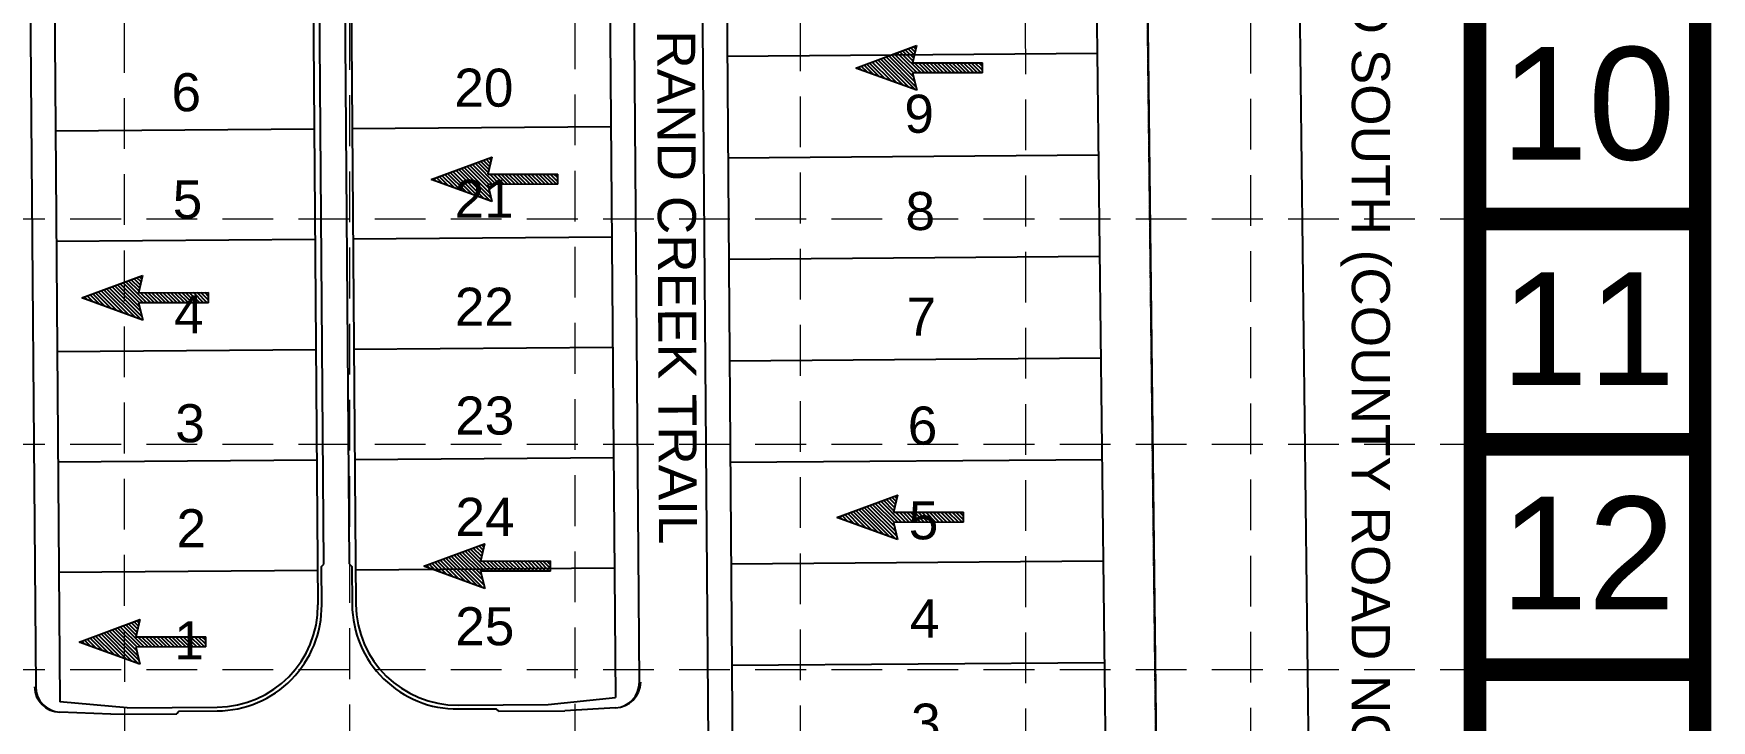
# Model space of a CAD drawing. Header units: inches. Extents: x 2510995 to 2514555, y 7106046 to 7111737.
# Drawn here: x 2513894 to 2514555, y 7110559 to 7110829 of the extents above; entities that cross this region are included whole.
import ezdxf
from ezdxf.enums import TextEntityAlignment as Align

# ---------------------------------------------------------------- set-up
doc = ezdxf.new("R2010")
doc.units = ezdxf.units.IN
doc.header["$MEASUREMENT"] = 0
for name, pattern in [('BORDER2', [0.875, 0.25, -0.125, 0.25, -0.125, 0, -0.125]), ('DASHED', [0.75, 0.5, -0.25]), ('HIDDEN', [0.375, 0.25, -0.125])]:
    doc.linetypes.add(name, pattern=pattern)
for name, color, linetype in [('BASE', 7, 'Continuous'), ('C-STNM-N', 4, 'Continuous'), ('GRID', 254, 'DASHED'), ('XHO459PT$0$V-ADJC-LINE-E', 6, 'Continuous'), ('XHO459PT$0$V-BNDY-N-P6', 6, 'BORDER2'), ('XHO459PT$0$V-PROP-SUBD-IDEN-N-P6', 14, 'Continuous'), ('XHO459PT$0$V-PROP-SUBD-N-P6', 14, 'Continuous'), ('XHO459PT$0$V-RWAY-LINE-N-P6', 14, 'Continuous'), ('XHO459PV$0$C-ROAD-BACK-P6', 14, 'Continuous'), ('XHO459PV$0$C-ROAD-FACE-P6', 6, 'Continuous')]:
    doc.layers.add(name, color=color, linetype=linetype)
doc.layers.add('XHO459PT$0$V-AREA-PLIN', color=163, linetype='Continuous', plot=False)
doc.styles.get("Standard").update_dxf_attribs({"font": 'ARIAL.TTF'})

msp = doc.modelspace()

# ---------------------------------------------------------------- linework, layer by layer
at = {"color": 7}
for p, q in [((2514217.68, 7110815.61), (2514241.6, 7110824.42)), ((2514233.92, 7110809.68), (2514225.2, 7110818.38)), ((2514236.27, 7110808.83), (2514226.29, 7110818.78)), ((2514238.62, 7110807.97), (2514227.37, 7110819.18)), ((2514240.96, 7110807.12), (2514228.46, 7110819.58)), ((2514241.3, 7110808.26), (2514229.54, 7110819.98)), ((2514240.84, 7110810.2), (2514230.63, 7110820.38)), ((2514240.38, 7110812.14), (2514231.72, 7110820.78)), ((2514240.36, 7110813.65), (2514232.8, 7110821.18)), ((2514241.84, 7110813.66), (2514233.89, 7110821.58)), ((2514243.32, 7110813.66), (2514234.97, 7110821.98)), ((2514240.17, 7110818.29), (2514236.06, 7110822.38)), ((2514240.45, 7110819.49), (2514237.14, 7110822.78)), ((2514240.73, 7110820.69), (2514238.23, 7110823.18)), ((2514241.01, 7110821.89), (2514239.32, 7110823.58)), ((2514241.6, 7110824.42), (2514240.02, 7110817.64)), ((2514241.29, 7110823.1), (2514240.4, 7110823.98)), ((2514241.57, 7110824.3), (2514241.49, 7110824.38)), ((2514241.63, 7110806.87), (2514217.68, 7110815.61)), ((2514219.85, 7110814.82), (2514218.69, 7110815.97)), ((2514222.19, 7110813.96), (2514219.77, 7110816.38)), ((2514224.54, 7110813.11), (2514220.86, 7110816.78)), ((2514226.89, 7110812.25), (2514221.94, 7110817.18)), ((2514229.23, 7110811.4), (2514223.03, 7110817.58)), ((2514231.58, 7110810.54), (2514224.11, 7110817.98)), ((2514240.02, 7110817.64), (2514267.56, 7110817.69)), ((2514267.56, 7110813.71), (2514240.02, 7110813.65)), ((2514240.02, 7110813.65), (2514241.63, 7110806.87)), ((2514244.81, 7110813.66), (2514240.81, 7110817.64)), ((2514246.29, 7110813.66), (2514242.3, 7110817.64)), ((2514247.78, 7110813.67), (2514243.78, 7110817.65)), ((2514249.26, 7110813.67), (2514245.27, 7110817.65)), ((2514250.75, 7110813.67), (2514246.75, 7110817.65)), ((2514252.23, 7110813.68), (2514248.24, 7110817.65)), ((2514253.71, 7110813.68), (2514249.72, 7110817.66)), ((2514255.2, 7110813.68), (2514251.21, 7110817.66)), ((2514256.68, 7110813.69), (2514252.69, 7110817.66)), ((2514258.17, 7110813.69), (2514254.18, 7110817.66)), ((2514259.65, 7110813.69), (2514255.66, 7110817.67)), ((2514261.14, 7110813.7), (2514257.15, 7110817.67)), ((2514262.62, 7110813.7), (2514258.63, 7110817.67)), ((2514264.1, 7110813.7), (2514260.12, 7110817.68)), ((2514265.59, 7110813.71), (2514261.6, 7110817.68)), ((2514267.07, 7110813.71), (2514263.09, 7110817.68)), ((2514267.56, 7110814.71), (2514264.57, 7110817.68)), ((2514267.56, 7110816.19), (2514266.06, 7110817.69)), ((2514267.56, 7110813.71), (2514267.56, 7110817.69)), ((2514050.23, 7110771.73), (2514074.14, 7110780.54)), ((2514072.99, 7110775.61), (2514069.69, 7110778.9)), ((2514073.27, 7110776.81), (2514070.77, 7110779.3)), ((2514073.55, 7110778.01), (2514071.86, 7110779.7)), ((2514074.14, 7110780.54), (2514072.56, 7110773.76)), ((2514073.83, 7110779.22), (2514072.95, 7110780.1)), ((2514074.11, 7110780.42), (2514074.03, 7110780.5)), ((2514052.39, 7110770.94), (2514051.23, 7110772.1)), ((2514054.74, 7110770.08), (2514052.32, 7110772.5)), ((2514057.08, 7110769.23), (2514053.4, 7110772.9)), ((2514059.43, 7110768.37), (2514054.49, 7110773.3)), ((2514061.78, 7110767.52), (2514055.57, 7110773.7)), ((2514064.12, 7110766.66), (2514056.66, 7110774.1)), ((2514066.47, 7110765.8), (2514057.74, 7110774.5)), ((2514068.81, 7110764.95), (2514058.83, 7110774.9)), ((2514071.16, 7110764.09), (2514059.92, 7110775.3)), ((2514073.51, 7110763.24), (2514061, 7110775.7)), ((2514073.85, 7110764.38), (2514062.09, 7110776.1)), ((2514073.39, 7110766.32), (2514063.17, 7110776.5)), ((2514072.92, 7110768.26), (2514064.26, 7110776.9)), ((2514072.9, 7110769.77), (2514065.35, 7110777.3)), ((2514074.38, 7110769.78), (2514066.43, 7110777.7)), ((2514075.87, 7110769.78), (2514067.52, 7110778.1)), ((2514072.71, 7110774.41), (2514068.6, 7110778.5)), ((2514072.56, 7110773.76), (2514100.1, 7110773.81)), ((2514077.35, 7110769.78), (2514073.36, 7110773.76)), ((2514078.84, 7110769.79), (2514074.84, 7110773.76)), ((2514080.32, 7110769.79), (2514076.33, 7110773.77)), ((2514081.81, 7110769.79), (2514077.81, 7110773.77)), ((2514083.29, 7110769.8), (2514079.3, 7110773.77)), ((2514084.77, 7110769.8), (2514080.78, 7110773.77)), ((2514086.26, 7110769.8), (2514082.27, 7110773.78)), ((2514087.74, 7110769.8), (2514083.75, 7110773.78)), ((2514089.23, 7110769.81), (2514085.24, 7110773.78)), ((2514090.71, 7110769.81), (2514086.72, 7110773.79)), ((2514092.2, 7110769.81), (2514088.21, 7110773.79)), ((2514093.68, 7110769.82), (2514089.69, 7110773.79)), ((2514095.16, 7110769.82), (2514091.18, 7110773.79)), ((2514096.65, 7110769.82), (2514092.66, 7110773.8)), ((2514098.13, 7110769.83), (2514094.15, 7110773.8)), ((2514099.62, 7110769.83), (2514095.63, 7110773.8)), ((2514100.11, 7110770.83), (2514097.12, 7110773.8)), ((2514100.1, 7110772.31), (2514098.6, 7110773.81)), ((2514100.11, 7110769.83), (2514100.1, 7110773.81)), ((2514074.17, 7110762.99), (2514050.23, 7110771.73)), ((2514100.11, 7110769.83), (2514072.57, 7110769.77)), ((2514072.57, 7110769.77), (2514074.17, 7110762.99)), ((2513912.58, 7110725.02), (2513936.5, 7110733.84)), ((2513935.63, 7110730.11), (2513933.13, 7110732.6)), ((2513935.91, 7110731.31), (2513934.22, 7110733)), ((2513936.5, 7110733.84), (2513934.92, 7110727.06)), ((2513936.19, 7110732.52), (2513935.3, 7110733.4)), ((2513936.47, 7110733.72), (2513936.39, 7110733.8)), ((2513917.09, 7110723.38), (2513914.67, 7110725.79)), ((2513919.44, 7110722.53), (2513915.76, 7110726.19)), ((2513921.79, 7110721.67), (2513916.84, 7110726.59)), ((2513924.13, 7110720.81), (2513917.93, 7110727)), ((2513926.48, 7110719.96), (2513919.01, 7110727.4)), ((2513928.82, 7110719.1), (2513920.1, 7110727.8)), ((2513931.17, 7110718.25), (2513921.19, 7110728.2)), ((2513933.52, 7110717.39), (2513922.27, 7110728.6)), ((2513935.86, 7110716.54), (2513923.36, 7110729)), ((2513936.2, 7110717.68), (2513924.44, 7110729.4)), ((2513935.74, 7110719.62), (2513925.53, 7110729.8)), ((2513935.28, 7110721.56), (2513926.62, 7110730.2)), ((2513935.26, 7110723.07), (2513927.7, 7110730.6)), ((2513936.74, 7110723.07), (2513928.79, 7110731)), ((2513938.22, 7110723.08), (2513929.87, 7110731.4)), ((2513935.07, 7110727.71), (2513930.96, 7110731.8)), ((2513935.35, 7110728.91), (2513932.04, 7110732.2)), ((2513934.92, 7110727.06), (2513962.46, 7110727.11)), ((2513939.71, 7110723.08), (2513935.71, 7110727.06)), ((2513941.19, 7110723.08), (2513937.2, 7110727.06)), ((2513942.68, 7110723.09), (2513938.68, 7110727.07)), ((2513944.16, 7110723.09), (2513940.17, 7110727.07)), ((2513945.65, 7110723.09), (2513941.65, 7110727.07)), ((2513947.13, 7110723.1), (2513943.14, 7110727.07)), ((2513948.61, 7110723.1), (2513944.62, 7110727.08)), ((2513950.1, 7110723.1), (2513946.11, 7110727.08)), ((2513951.58, 7110723.11), (2513947.59, 7110727.08)), ((2513953.07, 7110723.11), (2513949.08, 7110727.08)), ((2513954.55, 7110723.11), (2513950.56, 7110727.09)), ((2513956.04, 7110723.12), (2513952.05, 7110727.09)), ((2513957.52, 7110723.12), (2513953.53, 7110727.09)), ((2513959, 7110723.12), (2513955.02, 7110727.09)), ((2513960.49, 7110723.13), (2513956.5, 7110727.1)), ((2513961.97, 7110723.13), (2513957.99, 7110727.1)), ((2513962.46, 7110724.12), (2513959.47, 7110727.1)), ((2513962.46, 7110725.61), (2513960.96, 7110727.11)), ((2513962.46, 7110723.13), (2513962.46, 7110727.11)), ((2513936.53, 7110716.29), (2513912.58, 7110725.02)), ((2513914.75, 7110724.24), (2513913.59, 7110725.39)), ((2513962.46, 7110723.13), (2513934.92, 7110723.07)), ((2513934.92, 7110723.07), (2513936.53, 7110716.29)), ((2514210.16, 7110638.51), (2514234.08, 7110647.33)), ((2514233.48, 7110644.8), (2514231.79, 7110646.49)), ((2514234.08, 7110647.33), (2514232.49, 7110640.55)), ((2514233.77, 7110646), (2514232.88, 7110646.89)), ((2514234.05, 7110647.21), (2514233.96, 7110647.29)), ((2514219.36, 7110635.16), (2514214.42, 7110640.08)), ((2514221.71, 7110634.3), (2514215.5, 7110640.48)), ((2514224.05, 7110633.45), (2514216.59, 7110640.88)), ((2514226.4, 7110632.59), (2514217.68, 7110641.28)), ((2514228.75, 7110631.74), (2514218.76, 7110641.68)), ((2514231.09, 7110630.88), (2514219.85, 7110642.08)), ((2514233.44, 7110630.02), (2514220.93, 7110642.49)), ((2514233.78, 7110631.17), (2514222.02, 7110642.89)), ((2514233.32, 7110633.11), (2514223.11, 7110643.29)), ((2514232.86, 7110635.05), (2514224.19, 7110643.69)), ((2514232.83, 7110636.56), (2514225.28, 7110644.09)), ((2514234.32, 7110636.56), (2514226.36, 7110644.49)), ((2514235.8, 7110636.57), (2514227.45, 7110644.89)), ((2514232.64, 7110641.19), (2514228.53, 7110645.29)), ((2514232.92, 7110642.4), (2514229.62, 7110645.69)), ((2514233.2, 7110643.6), (2514230.71, 7110646.09)), ((2514232.49, 7110640.55), (2514260.03, 7110640.6)), ((2514237.28, 7110636.57), (2514233.29, 7110640.55)), ((2514238.77, 7110636.57), (2514234.78, 7110640.55)), ((2514240.25, 7110636.58), (2514236.26, 7110640.55)), ((2514241.74, 7110636.58), (2514237.75, 7110640.56)), ((2514243.22, 7110636.58), (2514239.23, 7110640.56)), ((2514244.71, 7110636.59), (2514240.72, 7110640.56)), ((2514246.19, 7110636.59), (2514242.2, 7110640.56)), ((2514247.67, 7110636.59), (2514243.68, 7110640.57)), ((2514249.16, 7110636.59), (2514245.17, 7110640.57)), ((2514250.64, 7110636.6), (2514246.65, 7110640.57)), ((2514252.13, 7110636.6), (2514248.14, 7110640.57)), ((2514253.61, 7110636.6), (2514249.62, 7110640.58)), ((2514255.1, 7110636.61), (2514251.11, 7110640.58)), ((2514256.58, 7110636.61), (2514252.59, 7110640.58)), ((2514258.06, 7110636.61), (2514254.08, 7110640.59)), ((2514259.55, 7110636.62), (2514255.56, 7110640.59)), ((2514260.04, 7110637.61), (2514257.05, 7110640.59)), ((2514260.03, 7110639.1), (2514258.53, 7110640.59)), ((2514260.04, 7110636.62), (2514260.03, 7110640.6)), ((2514234.11, 7110629.78), (2514210.16, 7110638.51)), ((2514212.32, 7110637.72), (2514211.16, 7110638.88)), ((2514214.67, 7110636.87), (2514212.25, 7110639.28)), ((2514217.02, 7110636.01), (2514213.33, 7110639.68)), ((2514260.04, 7110636.62), (2514232.5, 7110636.56)), ((2514232.5, 7110636.56), (2514234.11, 7110629.78)), ((2514047.39, 7110619.32), (2514071.3, 7110628.14)), ((2514070.15, 7110623.2), (2514066.85, 7110626.49)), ((2514070.43, 7110624.4), (2514067.93, 7110626.89)), ((2514070.71, 7110625.61), (2514069.02, 7110627.29)), ((2514071.3, 7110628.14), (2514069.72, 7110621.35)), ((2514070.99, 7110626.81), (2514070.1, 7110627.69)), ((2514071.27, 7110628.01), (2514071.19, 7110628.09)), ((2514051.9, 7110617.67), (2514049.47, 7110620.09)), ((2514054.24, 7110616.82), (2514050.56, 7110620.49)), ((2514056.59, 7110615.96), (2514051.65, 7110620.89)), ((2514058.93, 7110615.11), (2514052.73, 7110621.29)), ((2514061.28, 7110614.25), (2514053.82, 7110621.69)), ((2514063.63, 7110613.4), (2514054.9, 7110622.09)), ((2514065.97, 7110612.54), (2514055.99, 7110622.49)), ((2514068.32, 7110611.69), (2514057.07, 7110622.89)), ((2514070.66, 7110610.83), (2514058.16, 7110623.29)), ((2514071, 7110611.98), (2514059.25, 7110623.69)), ((2514070.54, 7110613.92), (2514060.33, 7110624.09)), ((2514070.08, 7110615.86), (2514061.42, 7110624.49)), ((2514070.06, 7110617.37), (2514062.5, 7110624.89)), ((2514071.54, 7110617.37), (2514063.59, 7110625.29)), ((2514073.03, 7110617.37), (2514064.68, 7110625.69)), ((2514069.87, 7110622), (2514065.76, 7110626.09)), ((2514069.72, 7110621.35), (2514097.26, 7110621.4)), ((2514074.51, 7110617.37), (2514070.52, 7110621.35)), ((2514075.99, 7110617.38), (2514072, 7110621.36)), ((2514077.48, 7110617.38), (2514073.49, 7110621.36)), ((2514078.96, 7110617.38), (2514074.97, 7110621.36)), ((2514080.45, 7110617.39), (2514076.46, 7110621.36)), ((2514081.93, 7110617.39), (2514077.94, 7110621.37)), ((2514083.42, 7110617.39), (2514079.43, 7110621.37)), ((2514084.9, 7110617.4), (2514080.91, 7110621.37)), ((2514086.39, 7110617.4), (2514082.4, 7110621.38)), ((2514087.87, 7110617.4), (2514083.88, 7110621.38)), ((2514089.35, 7110617.41), (2514085.37, 7110621.38)), ((2514090.84, 7110617.41), (2514086.85, 7110621.38)), ((2514092.32, 7110617.41), (2514088.34, 7110621.39)), ((2514093.81, 7110617.42), (2514089.82, 7110621.39)), ((2514095.29, 7110617.42), (2514091.31, 7110621.39)), ((2514096.78, 7110617.42), (2514092.79, 7110621.39)), ((2514097.26, 7110618.42), (2514094.28, 7110621.4)), ((2514097.26, 7110619.9), (2514095.76, 7110621.4)), ((2514097.27, 7110617.42), (2514097.26, 7110621.4)), ((2514071.33, 7110610.59), (2514047.39, 7110619.32)), ((2514049.55, 7110618.53), (2514048.39, 7110619.69)), ((2514097.27, 7110617.42), (2514069.73, 7110617.36)), ((2514069.73, 7110617.36), (2514071.33, 7110610.59)), ((2513911.51, 7110589.45), (2513935.42, 7110598.27)), ((2513934.78, 7110580.96), (2513922.28, 7110593.42)), ((2513935.12, 7110582.11), (2513923.36, 7110593.82)), ((2513934.66, 7110584.05), (2513924.45, 7110594.22)), ((2513934.2, 7110585.99), (2513925.54, 7110594.62)), ((2513934.18, 7110587.5), (2513926.62, 7110595.02)), ((2513935.66, 7110587.5), (2513927.71, 7110595.42)), ((2513937.14, 7110587.5), (2513928.79, 7110595.82)), ((2513933.99, 7110592.13), (2513929.88, 7110596.22)), ((2513934.27, 7110593.33), (2513930.96, 7110596.62)), ((2513934.55, 7110594.53), (2513932.05, 7110597.02)), ((2513934.83, 7110595.74), (2513933.14, 7110597.42)), ((2513935.42, 7110598.27), (2513933.84, 7110591.48)), ((2513935.11, 7110596.94), (2513934.22, 7110597.82)), ((2513935.39, 7110598.14), (2513935.31, 7110598.22)), ((2513935.45, 7110580.72), (2513911.51, 7110589.45)), ((2513913.67, 7110588.66), (2513912.51, 7110589.82)), ((2513916.01, 7110587.8), (2513913.59, 7110590.22)), ((2513918.36, 7110586.95), (2513914.68, 7110590.62)), ((2513920.71, 7110586.09), (2513915.76, 7110591.02)), ((2513923.05, 7110585.24), (2513916.85, 7110591.42)), ((2513925.4, 7110584.38), (2513917.94, 7110591.82)), ((2513927.74, 7110583.53), (2513919.02, 7110592.22)), ((2513930.09, 7110582.67), (2513920.11, 7110592.62)), ((2513932.44, 7110581.82), (2513921.19, 7110593.02)), ((2513933.84, 7110591.48), (2513961.38, 7110591.53)), ((2513961.38, 7110587.55), (2513933.84, 7110587.49)), ((2513933.84, 7110587.49), (2513935.45, 7110580.72)), ((2513938.63, 7110587.5), (2513934.63, 7110591.48)), ((2513940.11, 7110587.51), (2513936.12, 7110591.49)), ((2513941.6, 7110587.51), (2513937.6, 7110591.49)), ((2513943.08, 7110587.51), (2513939.09, 7110591.49)), ((2513944.57, 7110587.52), (2513940.57, 7110591.49)), ((2513946.05, 7110587.52), (2513942.06, 7110591.5)), ((2513947.53, 7110587.52), (2513943.54, 7110591.5)), ((2513949.02, 7110587.53), (2513945.03, 7110591.5)), ((2513950.5, 7110587.53), (2513946.51, 7110591.51)), ((2513951.99, 7110587.53), (2513948, 7110591.51)), ((2513953.47, 7110587.54), (2513949.48, 7110591.51)), ((2513954.96, 7110587.54), (2513950.97, 7110591.51)), ((2513956.44, 7110587.54), (2513952.45, 7110591.52)), ((2513957.93, 7110587.55), (2513953.94, 7110591.52)), ((2513959.41, 7110587.55), (2513955.42, 7110591.52)), ((2513960.89, 7110587.55), (2513956.91, 7110591.52)), ((2513961.38, 7110588.55), (2513958.39, 7110591.53)), ((2513961.38, 7110590.03), (2513959.88, 7110591.53)), ((2513961.38, 7110587.55), (2513961.38, 7110591.53))]:
    msp.add_line(p, q, dxfattribs=at)
at = {"layer": 'BASE', "const_width": 8.88}
for points in [[(2514550.45, 7106050.75), (2514550.45, 7111732.72), (2510999.22, 7111732.72), (2510999.22, 7106050.75)], [(2514461.67, 7106139.53), (2514461.67, 7111643.94), (2511088, 7111643.94), (2511088, 7106139.53)]]:
    msp.add_lwpolyline(points, close=True, dxfattribs=at)
for points in [[(2514550.45, 7110756.13), (2514461.67, 7110756.13)], [(2514550.45, 7110667.35), (2514461.67, 7110667.35)], [(2514550.45, 7110578.57), (2514461.67, 7110578.57)]]:
    msp.add_lwpolyline(points, dxfattribs=at)
at = {"layer": 'GRID', "color": 252, "linetype": 'HIDDEN', "lineweight": 0, "ltscale": 80}
for p, q in [((2513929.57, 7106493.77), (2513929.38, 7111645.93)), ((2514018.43, 7106494.85), (2514018.16, 7111645.93)), ((2514107.38, 7106495.15), (2514106.94, 7111645.93)), ((2514195.99, 7106494.38), (2514195.72, 7111645.93)), ((2514284.96, 7106493.22), (2514284.5, 7111645.93)), ((2514373.8, 7106493.46), (2514373.28, 7111645.93)), ((2511088, 7110756.13), (2514461.67, 7110756.13)), ((2511088, 7110667.35), (2514461.67, 7110667.35)), ((2511088, 7110578.57), (2514461.67, 7110578.57))]:
    msp.add_line(p, q, dxfattribs=at)
at = {"layer": 'XHO459PT$0$V-ADJC-LINE-E', "color": 7}
msp.add_line((2514386.15, 7111398.22), (2514408.86, 7109434.72), dxfattribs=at)
at = {"layer": 'XHO459PT$0$V-AREA-PLIN', "color": 7}
msp.add_lwpolyline([(2513701.03, 7110546.75), (2513700.91, 7110561.75, 0.414214), (2513740.6, 7110602.06), (2513736.94, 7111068.95, 0.41598), (2513696.39, 7111108.63), (2513696.18, 7111123.63), (2513827, 7111125.44), (2513853.4, 7111128.31), (2513852.66, 7111222.81), (2513847.62, 7111227.74), (2513822.62, 7111227.39), (2513821.98, 7111273.39), (2513892.82, 7111274.37), (2513891.19, 7111391.36), (2514326.16, 7111397.39), (2514342.26, 7110005.32)], format="xyb", dxfattribs=at)
msp.add_lwpolyline([(2513701.03, 7110546.75), (2513700.91, 7110561.75, 0.414214), (2513740.6, 7110602.06), (2513736.94, 7111068.95, 0.41598), (2513696.39, 7111108.63), (2513696.18, 7111123.63), (2513827, 7111125.44), (2513853.4, 7111128.31), (2513852.66, 7111222.81), (2513847.62, 7111227.74), (2513822.62, 7111227.39), (2513821.98, 7111273.39), (2513892.82, 7111274.37), (2513891.19, 7111391.36), (2514326.16, 7111397.39), (2514342.26, 7110005.32)], format="xyb", dxfattribs=at)
at = {"layer": 'XHO459PT$0$V-BNDY-N-P6', "color": 7}
msp.add_line((2514342.26, 7110005.32), (2514326.16, 7111397.39), dxfattribs=at)
at = {"layer": 'XHO459PT$0$V-PROP-SUBD-N-P6', "color": 7}
for p, q in [((2514308.04, 7111234.12), (2514317.12, 7110449.57)), ((2514166.9, 7110820.27), (2514312.82, 7110821.42)), ((2514121.12, 7110792.48), (2514019.12, 7110791.68)), ((2514004.12, 7110791.57), (2513902.13, 7110790.77)), ((2514167.22, 7110780.28), (2514313.28, 7110781.42)), ((2514004.46, 7110748.08), (2513902.47, 7110747.28)), ((2514121.46, 7110749), (2514019.46, 7110748.2)), ((2514167.53, 7110740.28), (2514313.74, 7110741.42)), ((2514004.8, 7110704.59), (2513902.81, 7110703.79)), ((2514121.8, 7110705.51), (2514019.8, 7110704.71)), ((2514167.84, 7110700.28), (2514314.2, 7110701.42)), ((2514005.14, 7110661.11), (2513903.15, 7110660.31)), ((2514122.14, 7110662.02), (2514020.14, 7110661.23)), ((2514168.16, 7110660.28), (2514314.67, 7110661.43)), ((2514168.47, 7110620.28), (2514315.13, 7110621.43)), ((2514005.48, 7110617.62), (2513903.49, 7110616.82)), ((2514122.48, 7110618.54), (2514020.48, 7110617.74)), ((2514168.78, 7110580.28), (2514315.59, 7110581.43))]:
    msp.add_line(p, q, dxfattribs=at)
at = {"layer": 'XHO459PT$0$V-RWAY-LINE-N-P6', "color": 7}
for p, q in [((2514163.72, 7111227.12), (2514169.78, 7110453.42)), ((2514119.36, 7111017.41), (2514122.88, 7110567.55)), ((2513900.36, 7111015.7), (2513903.89, 7110565.84)), ((2514002.65, 7110979), (2514005.59, 7110604.13)), ((2514017.65, 7110979.12), (2514020.59, 7110604.25)), ((2514096.4, 7110564.84), (2514122.88, 7110567.55)), ((2513930.41, 7110563.54), (2513903.89, 7110565.84)), ((2513930.41, 7110563.54), (2513965.91, 7110563.82)), ((2514060.9, 7110564.57), (2514096.4, 7110564.84))]:
    msp.add_line(p, q, dxfattribs=at)
for centre, start, end in [((2513965.59, 7110603.82), 270.44876, 0.44876), ((2514060.59, 7110604.56), 180.44876, 270.44876)]:
    msp.add_arc(centre, 40, start, end, dxfattribs=at)
at = {"layer": 'XHO459PV$0$C-ROAD-BACK-P6', "color": 7}
for p, q in [((2514132.33, 7110573.61), (2514128.9, 7111011.5)), ((2513890.91, 7111009.64), (2513894.34, 7110571.75))]:
    msp.add_line(p, q, dxfattribs=at)
msp.add_lwpolyline([(2514160.17, 7110467.34), (2514154.33, 7111212.99)], dxfattribs=at)
for centre, start, end in [((2514122.33, 7110573.53), 273.31117, 0.44876), ((2513904.34, 7110571.83), 180.44876, 267.58636)]:
    msp.add_arc(centre, 10, start, end, dxfattribs=at)
at = {"layer": 'XHO459PV$0$C-ROAD-FACE-P6', "color": 7}
for p, q in [((2514006.97, 7110619.15), (2514007.97, 7110620.15)), ((2514017.96, 7110620.23), (2514018.97, 7110619.24)), ((2513923.93, 7110560.99), (2513903.92, 7110561.84)), ((2513950.92, 7110562.2), (2513949.93, 7110561.2)), ((2514076.92, 7110562.19), (2514075.91, 7110563.18)), ((2514122.91, 7110563.55), (2514102.92, 7110562.4))]:
    msp.add_line(p, q, dxfattribs=at)
for points in [[(2514007.97, 7110620.15), (2514005.28, 7110963.02, 0.386432)], [(2514015.28, 7110963.1), (2514017.96, 7110620.23, 0.414214)], [(2513950.92, 7110562.2), (2513965.92, 7110562.32, 0.414214), (2514007.09, 7110604.15), (2514006.97, 7110619.15)], [(2514018.97, 7110619.24), (2514019.09, 7110604.24, 0.414214), (2514060.91, 7110563.07), (2514075.91, 7110563.18)], [(2513923.93, 7110560.99), (2513949.93, 7110561.2, 0.414214)]]:
    msp.add_lwpolyline(points, format="xyb", dxfattribs=at)
msp.add_lwpolyline([(2514076.92, 7110562.19), (2514102.92, 7110562.4)], dxfattribs=at)
for centre, start, end in [((2514122.59, 7110573.79), 271.79981, 359.02262), ((2513904.08, 7110572.08), 181.87491, 269.09772)]:
    msp.add_arc(centre, 10.25, start, end, dxfattribs=at)

# ---------------------------------------------------------------- texts
at = {"layer": 'BASE'}
for s, p in [('10', (2514506.24, 7110801.69)), ('11', (2514506.24, 7110712.91)), ('12', (2514506.14, 7110624.5))]:
    msp.add_text(s, height=44.39, dxfattribs=at).set_placement(p, align=Align.MIDDLE_CENTER)
at = {"layer": 'C-STNM-N', "color": 7}
for s, rotation, p in [('ALMA ROAD SOUTH (COUNTY ROAD NO.154)', 270, (2514413.14, 7110952.44, 1457.2)), ('RAND CREEK TRAIL', 270.20543, (2514139.3, 7110830.42, 1457.2))]:
    msp.add_text(s, height=15, rotation=rotation, dxfattribs=at).set_placement(p)
at = {"layer": 'XHO459PT$0$V-PROP-SUBD-IDEN-N-P6', "color": 7}
for s, p in [('6', (2513953.7, 7110806.08)), ('20', (2514071, 7110807.88)), ('9', (2514242.58, 7110797.61)), ('5', (2513954.19, 7110763.73)), ('21', (2514071.12, 7110764.22)), ('8', (2514243.04, 7110759.27)), ('4', (2513954.71, 7110718.58)), ('22', (2514071.23, 7110721.67)), ('7', (2514243.44, 7110717.64)), ('23', (2514071.35, 7110678.69)), ('3', (2513955.2, 7110675.66)), ('6', (2514243.92, 7110674.73)), ('24', (2514071.47, 7110638.88)), ('2', (2513955.68, 7110634.39)), ('5', (2514244.32, 7110637.3)), ('25', (2514071.37, 7110595.67)), ('4', (2514244.76, 7110598.72)), ('1', (2513954.81, 7110590.14)), ('3', (2514245.23, 7110557.69))]:
    msp.add_text(s, height=15, dxfattribs=at).set_placement(p, align=Align.MIDDLE)

doc.saveas('drawing.dxf')
